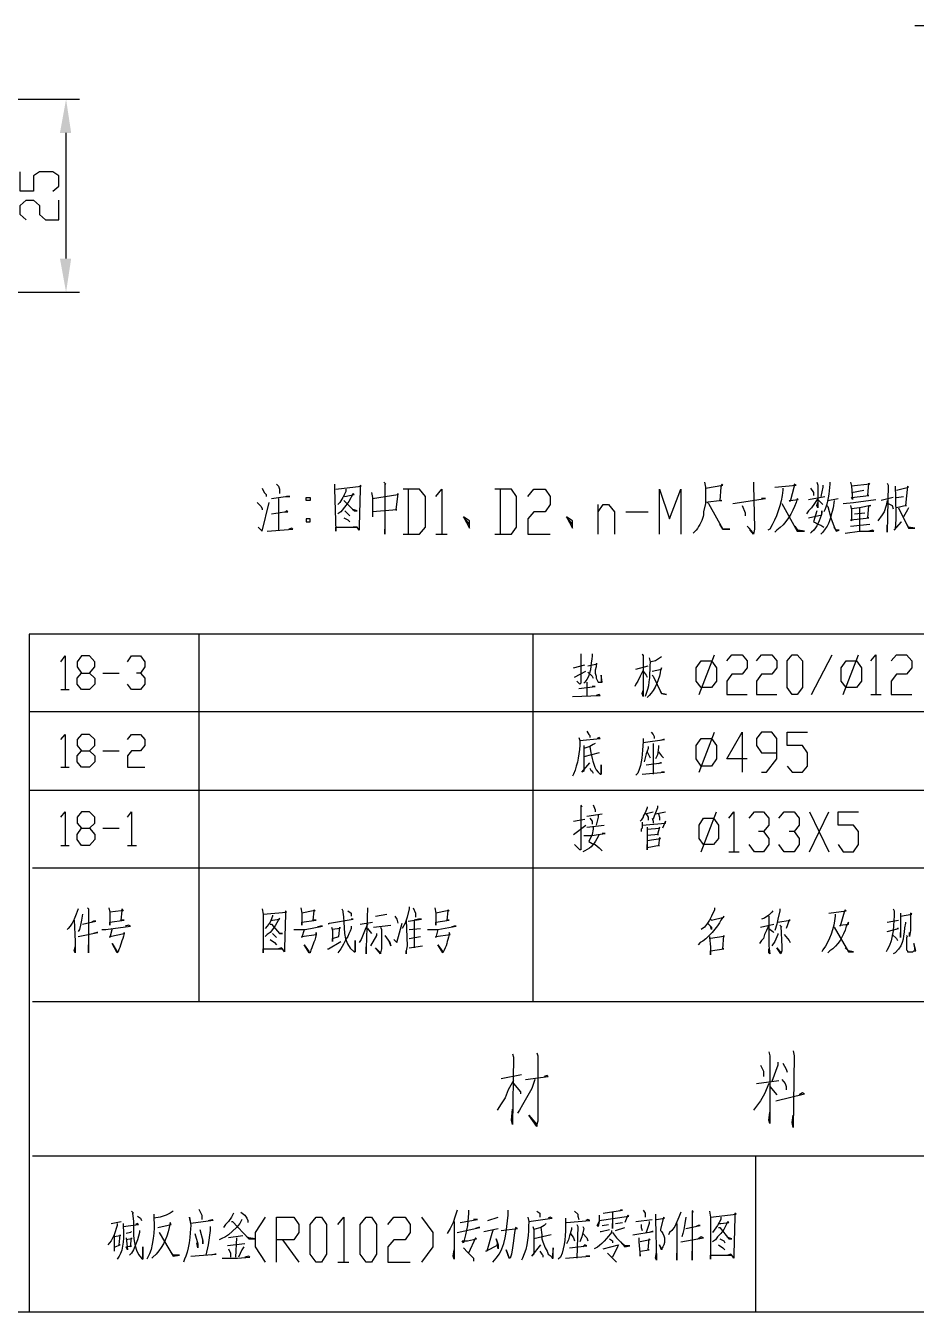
# Model space of a CAD drawing. Header units: millimetres. Extents: x -282 to 814, y -766 to 620.
# Drawn here: x -88.3 to 68.7, y -765.6 to -538.8 of the extents above; entities that cross this region are included whole.
import ezdxf

# ---------------------------------------------------------------- set-up
doc = ezdxf.new("R2010")
doc.units = ezdxf.units.MM
doc.layers.add('1', color=7, linetype='Continuous')

msp = doc.modelspace()

# ---------------------------------------------------------------- hatches: boundary and pattern name
h = msp.add_hatch(color=0)
h.dxf.hatch_style = 2
h.paths.add_polyline_path([(-82.26, -557.678268), (-80.28, -557.678268), (-81.18, -551.738268)])
h = msp.add_hatch(color=0)
h.dxf.hatch_style = 2
h.paths.add_polyline_path([(-82.26, -579.818268), (-80.28, -579.818268), (-81.18, -585.758268)])

# ---------------------------------------------------------------- linework, layer by layer
at = {"layer": '1', "color": 0, "lineweight": 25}
for points in [[(103.5, -553.718268), (89.46, -538.778268), (68.4, -538.778268)], [(-92.34, -551.738268), (-78.84, -551.738268)], [(-81.18, -579.818268), (-81.18, -557.678268)], [(-83.52, -567.938268), (-82.44, -567.038268), (-82.44, -565.238268), (-83.52, -564.518268), (-85.86, -564.518268), (-86.94, -565.238268), (-86.94, -567.938268), (-89.28, -567.938268), (-89.28, -564.518268)], [(-88.2, -572.978268), (-89.28, -572.078268), (-89.28, -570.458268), (-88.2, -569.558268), (-86.94, -569.558268), (-85.86, -570.458268), (-85.86, -572.078268), (-84.78, -572.978268), (-82.44, -572.978268), (-82.44, -569.558268)], [(-96.84, -585.758268), (-78.84, -585.758268)], [(-46.62, -620.318268), (-46.26, -621.038268), (-45.9, -621.398268), (-45.9, -621.758268)], [(-44.1, -619.598268), (-43.74, -619.958268), (-43.56, -620.498268), (-43.56, -620.858268), (-43.56, -621.218268)], [(-33.84, -619.598268), (-33.84, -620.498268), (-33.66, -627.878268), (-33.66, -627.158268), (-29.88, -627.158268), (-30.06, -627.158268), (-30.6, -627.158268)], [(-33.66, -620.498268), (-29.16, -619.958268), (-29.34, -619.778268), (-29.34, -620.498268), (-29.52, -626.978268), (-29.52, -627.698268), (-29.88, -627.158268)], [(-31.86, -620.498268), (-31.86, -620.858268), (-32.4, -621.938268), (-32.94, -622.838268), (-33.3, -623.198268)], [(-32.22, -621.578268), (-32.04, -621.758268), (-30.42, -621.398268), (-30.6, -621.218268), (-31.32, -622.658268), (-31.86, -623.378268), (-32.76, -624.458268), (-33.3, -624.818268)], [(-27.36, -621.038268), (-27.18, -621.938268), (-27.18, -624.458268), (-27.18, -625.358268)], [(-27.18, -622.118268), (-22.68, -621.398268), (-22.68, -621.218268), (-23.04, -624.098268), (-22.86, -624.098268), (-27.18, -624.458268)], [(-25.2, -619.238268), (-24.84, -619.598268), (-25.02, -619.598268), (-25.02, -628.418268), (-25.02, -627.878268), (-25.02, -627.518268)], [(-21.78, -628.418268), (-18.9, -628.418268), (-17.82, -627.158268), (-17.82, -621.758268), (-18.9, -620.498268), (-21.78, -620.498268)], [(-20.88, -620.498268), (-20.88, -628.418268)], [(-16.02, -621.758268), (-14.94, -620.498268), (-14.94, -628.418268)], [(-5.58, -628.418268), (-2.7, -628.418268), (-1.8, -627.158268), (-1.8, -621.758268), (-2.7, -620.498268), (-5.58, -620.498268)], [(-4.68, -620.498268), (-4.68, -628.418268)], [(0.18, -621.758268), (1.26, -620.498268), (3.24, -620.498268), (4.14, -621.758268), (4.14, -623.198268), (3.24, -624.458268), (1.26, -624.458268), (0.18, -625.718268), (0.18, -628.418268), (4.14, -628.418268)], [(23.4, -628.418268), (23.4, -620.498268), (25.2, -625.718268), (27.18, -620.498268), (27.18, -628.418268)], [(31.5, -620.318268), (34.56, -619.778268), (34.38, -619.598268), (34.2, -620.138268), (34.02, -622.478268), (34.38, -622.478268), (34.38, -622.478268), (31.5, -622.838268)], [(39.96, -619.238268), (39.96, -619.778268), (40.14, -627.338268), (40.14, -627.518268), (39.96, -628.418268), (39.42, -627.698268), (39.42, -627.518268), (38.88, -626.978268), (39.96, -628.238268)], [(50.04, -620.318268), (50.58, -621.038268), (50.58, -621.578268)], [(51.12, -619.238268), (51.3, -619.778268), (51.3, -623.738268), (51.12, -623.378268), (51.3, -622.838268)], [(52.2, -619.778268), (52.2, -620.138268), (51.84, -621.758268)], [(57.06, -619.238268), (57.24, -619.958268), (57.42, -622.298268), (57.24, -621.938268), (60.3, -621.578268), (60.12, -621.578268), (60.3, -619.418268), (60.48, -619.598268), (57.24, -619.958268)], [(57.24, -621.038268), (59.4, -620.678268)], [(63.54, -619.418268), (63.72, -619.778268), (63.54, -628.058268), (63.54, -627.518268), (63.54, -626.798268)], [(65.16, -620.678268), (67.32, -620.138268), (67.14, -619.958268), (66.78, -623.378268), (66.96, -623.378268), (65.16, -623.738268)], [(-47.52, -622.838268), (-47.16, -623.198268), (-46.8, -623.558268), (-46.62, -623.918268), (-46.62, -624.098268)], [(-47.34, -627.158268), (-46.62, -627.878268), (-45.36, -622.838268)], [(-45, -622.118268), (-42.48, -621.758268), (-41.76, -621.758268), (-42.12, -621.758268), (-42.3, -621.758268)], [(-43.74, -622.118268), (-43.74, -627.698268)], [(-38.16, -621.938268), (-38.16, -622.478268), (-38.88, -622.478268), (-38.88, -621.938268), (-38.16, -621.938268)], [(-32.22, -622.478268), (-32.22, -622.478268), (-30.42, -624.278268), (-29.88, -624.278268), (-30.42, -624.098268), (-30.78, -624.098268)], [(12.6, -628.418268), (12.6, -623.198268)], [(12.6, -624.458268), (13.5, -623.198268), (14.4, -623.198268), (15.48, -624.458268), (15.48, -628.418268)], [(31.86, -622.838268), (32.04, -623.018268), (34.56, -627.518268), (34.74, -627.518268), (35.82, -627.518268), (35.82, -627.518268), (34.56, -627.518268), (34.02, -626.618268)], [(36.36, -623.018268), (42.12, -622.118268), (41.76, -622.118268), (41.4, -622.118268)], [(37.98, -623.378268), (38.52, -624.638268), (38.52, -625.178268)], [(45, -623.018268), (47.7, -627.878268), (48.96, -627.878268), (47.88, -627.698268), (47.7, -627.518268), (47.34, -626.978268)], [(51.3, -622.118268), (50.76, -623.018268), (50.22, -623.738268), (49.68, -624.278268), (49.32, -624.818268)], [(49.68, -622.298268), (52.56, -621.758268)], [(51.3, -622.298268), (51.84, -622.838268), (52.2, -623.198268)], [(52.92, -623.378268), (53.1, -623.558268), (53.64, -625.538268), (54, -626.618268), (54.36, -627.518268), (54.54, -627.878268), (55.08, -627.698268), (54.54, -627.698268), (54.18, -627.158268)], [(53.1, -622.478268), (54.9, -622.118268)], [(55.8, -623.018268), (57.6, -622.838268), (61.56, -622.298268)], [(57.06, -623.378268), (57.24, -624.098268), (57.24, -625.718268), (57.24, -626.078268), (57.06, -625.898268), (58.86, -625.718268), (60.3, -625.538268), (60.12, -625.538268), (60.3, -623.378268), (60.66, -623.378268), (58.68, -623.738268), (57.24, -623.918268)], [(63.54, -622.478268), (63.36, -623.378268), (63, -624.458268), (62.64, -624.998268), (61.92, -626.078268)], [(64.62, -621.938268), (62.46, -622.478268)], [(63.72, -623.018268), (64.44, -623.378268), (64.62, -623.918268)], [(65.16, -621.938268), (66.42, -621.758268)], [(-45, -624.818268), (-42.66, -624.458268), (-42.12, -624.458268), (-42.3, -624.278268), (-42.48, -624.458268)], [(-38.88, -625.718268), (-38.88, -626.258268), (-38.16, -626.258268), (-38.16, -625.718268), (-38.88, -625.718268)], [(-32.22, -625.538268), (-31.5, -625.898268), (-31.14, -626.258268)], [(-32.04, -624.278268), (-31.5, -624.818268), (-31.14, -625.178268)], [(-10.08, -626.618268), (-11.16, -625.358268), (-10.08, -627.338268), (-10.08, -626.078268), (-11.16, -625.358268)], [(8.1, -626.618268), (7.02, -625.358268), (8.1, -627.338268), (8.1, -626.078268), (7.02, -625.358268)], [(17.46, -624.458268), (21.42, -624.458268)], [(51.12, -624.278268), (50.58, -626.258268), (50.94, -626.438268), (51.3, -626.618268), (51.84, -626.798268), (52.38, -627.158268)], [(57.78, -624.818268), (59.58, -624.638268)], [(58.68, -623.738268), (58.68, -627.878268)], [(65.52, -623.738268), (67.32, -627.338268), (68.4, -627.338268), (67.32, -627.158268), (67.14, -626.798268)], [(67.32, -623.738268), (67.14, -624.098268), (66.42, -625.358268)], [(-45.72, -627.878268), (-41.22, -627.518268), (-41.4, -627.338268), (-41.94, -627.518268)], [(56.16, -628.238268), (58.68, -627.878268), (59.94, -627.878268), (61.2, -627.878268), (61.02, -627.698268), (60.3, -627.878268)], [(57.06, -626.978268), (60.48, -626.618268)], [(-16.02, -628.418268), (-14.04, -628.418268)], [(-87.66, -646.058268), (-87.66, -765.578268)], [(265.86, -646.058268), (-87.66, -646.058268)], [(-57.78, -646.058268), (-57.78, -710.858268)], [(1.08, -646.058268), (1.08, -710.858268)], [(-82.08, -650.918268), (-81.36, -649.838268), (-81.36, -655.778268)], [(-78.48, -655.778268), (-79.2, -654.878268), (-79.2, -653.798268), (-78.48, -652.898268), (-77.04, -652.898268), (-76.14, -651.818268), (-76.14, -650.918268), (-77.04, -649.838268), (-78.48, -649.838268), (-79.2, -650.918268), (-79.2, -651.818268), (-78.48, -652.898268)], [(-70.38, -650.918268), (-69.66, -649.838268), (-68.04, -649.838268), (-67.32, -650.918268), (-67.32, -651.818268), (-68.04, -652.898268), (-68.76, -652.898268)], [(9.54, -649.478268), (9.54, -649.838268), (9.54, -653.978268), (9.54, -654.338268), (9.54, -654.698268), (9.36, -654.878268), (8.82, -654.338268), (9.36, -654.878268)], [(20.34, -649.478268), (20.52, -649.838268), (20.52, -649.658268), (20.52, -657.038268), (20.34, -656.498268), (20.52, -655.958268)], [(23.76, -650.018268), (22.68, -650.738268), (21.96, -650.918268)], [(30.78, -655.418268), (29.88, -654.338268), (29.88, -651.998268), (30.78, -650.738268), (32.58, -650.738268), (33.48, -651.998268), (33.48, -654.338268), (32.58, -655.418268), (30.78, -655.418268)], [(30.42, -656.678268), (33.12, -649.658268)], [(35.28, -650.738268), (36.18, -649.658268), (37.98, -649.658268), (38.88, -650.738268), (38.88, -651.998268), (37.98, -653.078268), (36.18, -653.078268), (35.28, -654.338268), (35.28, -656.678268), (38.88, -656.678268)], [(40.5, -650.738268), (41.4, -649.658268), (43.2, -649.658268), (44.1, -650.738268), (44.1, -651.998268), (43.2, -653.078268), (41.4, -653.078268), (40.5, -654.338268), (40.5, -656.678268), (44.1, -656.678268)], [(46.8, -656.678268), (45.9, -655.418268), (45.9, -650.738268), (46.8, -649.658268), (47.7, -649.658268), (48.6, -650.738268), (48.6, -655.418268), (47.7, -656.678268), (46.8, -656.678268)], [(50.22, -656.678268), (53.82, -649.658268)], [(56.34, -655.418268), (55.44, -654.338268), (55.44, -651.998268), (56.34, -650.738268), (58.14, -650.738268), (59.04, -651.998268), (59.04, -654.338268), (58.14, -655.418268), (56.34, -655.418268)], [(55.8, -656.678268), (58.5, -649.658268)], [(60.66, -650.738268), (61.56, -649.658268), (61.56, -656.678268)], [(64.26, -650.738268), (65.16, -649.658268), (66.96, -649.658268), (67.86, -650.738268), (67.86, -651.998268), (66.96, -653.078268), (65.16, -653.078268), (64.26, -654.338268), (64.26, -656.678268), (67.86, -656.678268)], [(-77.04, -652.898268), (-76.14, -653.798268), (-76.14, -654.878268), (-77.04, -655.778268), (-78.48, -655.778268)], [(-74.7, -652.898268), (-71.82, -652.898268)], [(-68.04, -652.898268), (-67.32, -653.798268), (-67.32, -654.878268), (-68.04, -655.778268), (-69.66, -655.778268), (-70.38, -654.878268)], [(8.28, -651.998268), (10.26, -651.458268)], [(8.46, -653.618268), (10.44, -652.538268)], [(10.8, -651.638268), (12.42, -651.278268), (12.24, -651.278268), (12.24, -651.818268), (12.06, -652.358268), (12.06, -652.898268), (12.24, -653.438268), (12.24, -653.798268), (12.42, -654.158268), (12.6, -654.518268), (12.96, -654.518268), (13.32, -654.518268), (13.14, -653.258268), (13.14, -654.518268)], [(10.8, -652.718268), (11.52, -653.438268), (11.7, -653.798268)], [(20.52, -652.358268), (19.98, -653.438268), (19.62, -654.338268), (19.26, -654.878268), (19.08, -655.238268)], [(19.26, -652.178268), (21.42, -651.638268)], [(20.52, -652.538268), (21.06, -653.258268), (21.24, -653.618268)], [(9.18, -655.598268), (12.06, -655.238268), (11.88, -655.238268), (11.52, -655.238268)], [(10.62, -654.518268), (10.62, -657.038268)], [(22.14, -653.258268), (22.32, -653.438268), (23.76, -656.498268), (24.66, -656.678268), (23.76, -656.498268), (23.58, -656.138268)], [(-82.08, -655.778268), (-80.64, -655.778268)], [(8.1, -657.038268), (12.96, -656.858268), (12.78, -656.678268), (12.24, -656.858268)], [(60.66, -656.678268), (62.46, -656.678268)], [(265.86, -659.738268), (-87.66, -659.738268)], [(-82.08, -664.598268), (-81.36, -663.698268), (-81.36, -669.458268)], [(-78.48, -669.458268), (-79.2, -668.558268), (-79.2, -667.478268), (-78.48, -666.578268), (-77.04, -666.578268), (-76.14, -665.678268), (-76.14, -664.598268), (-77.04, -663.698268), (-78.48, -663.698268), (-79.2, -664.598268), (-79.2, -665.678268), (-78.48, -666.578268)], [(-70.38, -664.598268), (-69.66, -663.698268), (-68.04, -663.698268), (-67.32, -664.598268), (-67.32, -665.678268), (-68.04, -666.578268), (-69.66, -666.578268), (-70.38, -667.478268), (-70.38, -669.458268), (-67.32, -669.458268)], [(9.36, -664.778268), (12.96, -664.418268), (12.78, -664.238268), (12.42, -664.418268)], [(10.62, -663.158268), (10.98, -663.698268), (11.16, -663.878268), (11.16, -664.238268)], [(21.96, -663.338268), (22.32, -663.698268), (22.5, -664.058268), (22.5, -664.418268)], [(30.78, -669.278268), (29.88, -668.018268), (29.88, -665.678268), (30.78, -664.418268), (32.58, -664.418268), (33.48, -665.678268), (33.48, -668.018268), (32.58, -669.278268), (30.78, -669.278268)], [(30.42, -670.358268), (33.12, -663.338268)], [(38.88, -668.018268), (35.28, -668.018268), (37.98, -663.338268), (37.98, -670.358268)], [(41.4, -670.358268), (42.3, -670.358268), (44.1, -668.018268), (44.1, -664.418268), (43.2, -663.338268), (41.4, -663.338268), (40.5, -664.418268), (40.5, -665.678268), (41.4, -666.938268), (44.1, -666.938268)], [(45.9, -669.278268), (46.8, -670.358268), (48.6, -670.358268), (49.5, -669.278268), (49.5, -666.938268), (48.6, -665.678268), (45.9, -665.678268), (45.9, -663.338268), (49.5, -663.338268)], [(-77.04, -666.578268), (-76.14, -667.478268), (-76.14, -668.558268), (-77.04, -669.458268), (-78.48, -669.458268)], [(-74.7, -666.578268), (-71.82, -666.578268)], [(10.08, -665.678268), (10.08, -666.218268), (10.08, -666.398268), (10.08, -670.178268), (9.72, -670.358268), (11.16, -668.738268)], [(12.06, -665.318268), (11.7, -665.498268), (11.16, -665.858268), (10.08, -666.218268)], [(20.52, -665.138268), (24.3, -664.598268), (24.12, -664.598268), (23.58, -664.778268)], [(21.42, -665.858268), (21.42, -666.218268), (21.06, -667.118268), (20.7, -668.558268)], [(21.24, -666.758268), (21.6, -667.478268), (21.78, -667.838268)], [(22.32, -665.318268), (22.32, -665.678268), (22.32, -670.718268)], [(23.22, -665.678268), (23.22, -666.038268), (23.04, -667.298268), (22.68, -668.018268)], [(23.22, -666.758268), (23.76, -667.478268), (24.12, -667.838268)], [(12.78, -666.938268), (10.08, -667.658268)], [(21.06, -669.098268), (23.76, -668.738268), (23.58, -668.738268), (23.22, -668.918268)], [(-82.08, -669.458268), (-80.64, -669.458268)], [(11.16, -669.638268), (11.34, -669.998268), (11.52, -670.178268), (11.7, -670.538268)], [(20.34, -670.718268), (24.3, -670.358268), (24.12, -670.358268), (23.76, -670.358268)], [(265.86, -673.598268), (-87.66, -673.598268)], [(-82.08, -678.278268), (-81.36, -677.378268), (-81.36, -683.318268)], [(-78.48, -683.318268), (-79.2, -682.238268), (-79.2, -681.338268), (-78.48, -680.258268), (-77.04, -680.258268), (-76.14, -679.358268), (-76.14, -678.278268), (-77.04, -677.378268), (-78.48, -677.378268), (-79.2, -678.278268), (-79.2, -679.358268), (-78.48, -680.258268)], [(-70.38, -678.278268), (-69.66, -677.378268), (-69.66, -683.318268)], [(9.54, -676.118268), (9.72, -676.478268), (9.54, -676.298268), (9.54, -681.698268), (9.54, -683.858268), (9.54, -684.038268), (9.36, -684.038268), (8.46, -683.138268), (9.36, -684.038268)], [(10.62, -678.098268), (13.32, -677.738268)], [(11.7, -676.118268), (12.06, -677.018268), (12.06, -677.378268)], [(12.6, -677.918268), (12.6, -678.278268), (12.24, -679.718268)], [(21.24, -676.478268), (21.24, -676.658268), (20.88, -677.558268), (20.52, -678.098268), (20.52, -678.278268), (20.16, -678.818268), (19.98, -678.998268)], [(20.88, -677.738268), (22.32, -677.378268)], [(21.06, -677.738268), (21.42, -678.278268), (21.42, -678.818268)], [(23.04, -676.298268), (23.04, -676.658268), (22.5, -678.098268), (22.32, -678.638268)], [(22.68, -677.738268), (24.48, -677.378268)], [(23.22, -677.738268), (23.4, -678.278268), (23.4, -678.818268)], [(30.78, -684.398268), (33.48, -677.378268)], [(35.64, -678.458268), (36.54, -677.378268), (36.54, -684.398268)], [(39.24, -678.458268), (40.14, -677.378268), (41.76, -677.378268), (42.66, -678.458268), (42.66, -679.718268), (41.76, -680.798268), (40.86, -680.798268)], [(44.46, -678.458268), (45.36, -677.378268), (47.16, -677.378268), (48.06, -678.458268), (48.06, -679.718268), (47.16, -680.798268), (46.26, -680.798268)], [(49.86, -684.398268), (53.28, -677.378268)], [(49.86, -677.378268), (53.28, -684.398268)], [(54.9, -683.138268), (55.8, -684.398268), (57.6, -684.398268), (58.5, -683.138268), (58.5, -680.798268), (57.6, -679.718268), (54.9, -679.718268), (54.9, -677.378268), (58.5, -677.378268)], [(-77.04, -680.258268), (-76.14, -681.338268), (-76.14, -682.238268), (-77.04, -683.318268), (-78.48, -683.318268)], [(-74.7, -680.258268), (-71.82, -680.258268)], [(8.28, -678.998268), (10.26, -678.638268)], [(8.28, -681.338268), (10.44, -679.718268)], [(10.62, -680.078268), (13.68, -679.718268)], [(11.7, -680.078268), (11.7, -680.438268), (11.52, -681.338268), (10.98, -682.598268), (11.52, -682.958268), (12.06, -683.138268), (12.78, -683.678268), (13.32, -684.218268)], [(11.16, -678.458268), (11.52, -678.998268), (11.52, -679.538268)], [(20.34, -679.178268), (20.34, -679.898268), (20.34, -680.258268), (20.16, -680.438268), (20.16, -680.798268)], [(20.34, -679.718268), (24.48, -679.358268), (24.48, -678.998268), (23.94, -680.258268)], [(21.24, -680.078268), (21.24, -680.438268), (21.24, -681.878268), (21.24, -684.038268), (21.24, -683.138268)], [(21.24, -680.438268), (23.4, -680.258268), (23.4, -680.078268), (23.04, -681.338268), (23.22, -681.338268), (21.24, -681.518268)], [(22.14, -678.458268), (22.32, -678.998268), (22.32, -679.358268)], [(31.14, -683.138268), (30.42, -682.058268), (30.42, -679.718268), (31.14, -678.458268), (32.94, -678.458268), (33.84, -679.718268), (33.84, -682.058268), (32.94, -683.138268), (31.14, -683.138268)], [(10.08, -681.518268), (11.52, -681.518268), (12.6, -681.338268), (13.86, -681.158268), (13.68, -681.158268), (13.32, -681.158268)], [(21.24, -682.418268), (23.58, -682.058268), (23.4, -681.878268), (23.22, -683.318268), (23.4, -683.318268), (21.24, -683.678268)], [(41.76, -680.798268), (42.66, -682.058268), (42.66, -683.138268), (41.76, -684.398268), (40.14, -684.398268), (39.24, -683.138268)], [(47.16, -680.798268), (48.06, -682.058268), (48.06, -683.138268), (47.16, -684.398268), (45.36, -684.398268), (44.46, -683.138268)], [(-82.08, -683.318268), (-80.64, -683.318268)], [(-70.38, -683.318268), (-68.76, -683.318268)], [(35.64, -684.398268), (37.44, -684.398268)], [(265.86, -687.278268), (-87.12, -687.278268)], [(-79.02, -694.478268), (-79.38, -695.378268), (-79.74, -696.278268), (-80.1, -696.998268), (-80.46, -697.538268), (-80.82, -697.898268), (-81, -698.078268)], [(-78.3, -695.378268), (-78.48, -696.458268), (-78.66, -697.358268), (-78.84, -698.078268), (-79.02, -698.438268)], [(-77.4, -694.298268), (-77.22, -694.478268), (-77.22, -694.478268), (-77.22, -702.218268), (-77.22, -701.678268), (-77.22, -700.778268)], [(-73.62, -694.298268), (-73.44, -695.018268), (-73.44, -697.358268), (-73.44, -696.818268), (-70.92, -696.458268), (-71.46, -696.458268), (-71.28, -694.838268), (-71.28, -694.478268), (-71.1, -694.838268), (-71.46, -694.838268), (-73.44, -695.018268)], [(-46.62, -694.478268), (-46.44, -695.378268), (-46.44, -702.218268), (-46.44, -701.498268), (-43.02, -701.498268), (-43.2, -701.318268), (-43.74, -701.498268)], [(-46.44, -695.378268), (-42.3, -695.018268), (-42.48, -694.838268), (-42.48, -695.378268), (-42.66, -701.318268), (-42.66, -702.038268), (-43.02, -701.498268)], [(-44.82, -695.558268), (-44.82, -695.738268), (-45.18, -696.818268), (-45.72, -697.538268), (-46.08, -697.898268)], [(-45, -696.458268), (-44.82, -696.458268), (-43.56, -696.278268), (-43.56, -696.098268), (-44.28, -697.358268), (-44.82, -698.078268), (-45.18, -698.618268), (-45.72, -698.978268), (-46.08, -699.338268)], [(-39.78, -694.298268), (-39.6, -695.198268), (-39.6, -697.358268), (-39.6, -696.818268), (-37.08, -696.458268), (-37.62, -696.458268), (-37.44, -694.838268), (-37.44, -694.658268), (-37.26, -694.838268), (-37.62, -694.838268), (-39.6, -695.198268)], [(-31.5, -694.838268), (-30.96, -695.198268), (-30.96, -695.378268), (-30.96, -695.738268)], [(-28.08, -694.298268), (-28.26, -701.318268), (-28.26, -702.398268), (-28.26, -701.858268), (-28.26, -701.138268)], [(-26.64, -695.738268), (-24.66, -695.378268)], [(-23.22, -695.738268), (-22.86, -696.278268), (-22.68, -696.998268)], [(-20.7, -694.118268), (-20.7, -694.478268), (-21.06, -695.918268), (-21.42, -696.998268), (-21.96, -697.898268)], [(-19.98, -694.298268), (-19.62, -695.198268), (-19.62, -695.558268), (-19.62, -695.918268)], [(-16.2, -694.298268), (-16.02, -695.198268), (-16.02, -697.358268), (-16.02, -696.818268), (-13.68, -696.458268), (-14.04, -696.458268), (-13.86, -694.838268), (-13.86, -694.658268), (-13.68, -694.838268), (-14.04, -694.838268), (-16.02, -695.198268)], [(33.12, -694.298268), (33.12, -694.658268), (32.58, -695.738268), (32.22, -696.458268), (31.86, -696.998268), (31.32, -697.718268), (30.78, -698.078268)], [(43.38, -694.838268), (43.2, -695.018268), (42.66, -695.558268), (41.94, -696.098268), (41.4, -696.278268)], [(42.66, -695.738268), (42.66, -700.958268), (42.84, -702.398268), (42.66, -702.218268), (42.66, -701.498268)], [(44.64, -694.478268), (44.64, -694.838268), (44.28, -696.278268), (44.1, -697.178268), (43.74, -698.258268)], [(65.88, -695.198268), (65.88, -695.558268), (65.88, -699.518268), (65.88, -699.338268), (65.88, -698.618268)], [(65.88, -695.738268), (67.86, -695.378268), (67.68, -695.198268), (67.68, -695.558268), (67.68, -698.258268), (67.5, -699.338268), (67.5, -698.978268), (67.5, -698.618268)], [(-79.74, -696.458268), (-79.56, -700.238268), (-79.56, -702.218268), (-79.74, -701.858268), (-79.56, -701.138268)], [(-78.3, -697.178268), (-75.96, -696.638268), (-76.32, -696.638268), (-76.68, -696.818268)], [(-74.88, -698.078268), (-74.16, -698.078268), (-72.9, -697.898268), (-69.84, -697.538268), (-70.2, -697.358268), (-70.74, -697.538268)], [(-45.18, -697.178268), (-45, -697.178268), (-43.56, -698.798268), (-43.02, -698.798268), (-43.56, -698.798268), (-43.74, -698.618268)], [(-41.04, -698.078268), (-40.32, -698.078268), (-39.06, -698.078268), (-36, -697.538268), (-36.36, -697.538268), (-36.9, -697.718268)], [(-34.92, -696.998268), (-34.92, -697.178268), (-34.74, -696.998268), (-30.6, -696.278268), (-30.78, -696.278268), (-30.96, -696.278268)], [(-34.38, -697.718268), (-34.2, -698.258268), (-34.2, -699.158268), (-34.2, -700.238268), (-34.2, -699.698268), (-33.12, -699.338268), (-33.12, -699.338268), (-32.94, -697.718268), (-32.94, -697.898268), (-34.2, -698.078268)], [(-28.08, -697.178268), (-28.44, -698.078268), (-29.16, -699.878268), (-29.52, -700.418268)], [(-29.34, -697.178268), (-27.18, -696.818268)], [(-28.08, -697.898268), (-27.36, -698.798268)], [(-27, -697.718268), (-23.94, -697.358268)], [(-25.74, -697.718268), (-25.56, -698.078268), (-25.56, -701.498268), (-25.74, -702.218268), (-25.74, -702.398268), (-26.64, -701.318268), (-25.74, -702.218268)], [(-23.4, -699.878268), (-23.4, -699.878268), (-22.86, -700.418268), (-21.96, -696.998268)], [(-21.24, -696.458268), (-21.06, -700.958268), (-21.24, -701.858268), (-21.24, -702.398268), (-21.24, -701.858268)], [(-20.88, -696.638268), (-18.54, -696.278268), (-18.54, -696.278268), (-19.08, -696.278268), (-19.8, -696.458268), (-19.8, -701.318268)], [(-20.7, -698.078268), (-18.72, -697.898268)], [(-17.46, -698.078268), (-16.92, -698.078268), (-15.66, -698.078268), (-12.42, -697.538268), (-12.78, -697.538268), (-13.32, -697.718268)], [(31.86, -696.998268), (32.04, -697.178268), (32.58, -697.718268), (32.58, -698.078268), (32.4, -697.538268)], [(42.66, -697.358268), (42.3, -698.258268), (41.94, -698.978268), (41.76, -699.698268), (41.4, -700.058268), (41.04, -700.598268)], [(41.22, -697.718268), (43.56, -697.178268)], [(42.66, -697.898268), (43.38, -698.438268), (43.56, -698.618268)], [(44.64, -697.358268), (45, -697.718268), (44.82, -697.538268), (45, -701.138268), (45, -701.858268), (44.82, -702.398268), (44.1, -701.318268), (44.82, -702.218268)], [(44.28, -696.818268), (46.44, -696.458268), (46.26, -696.458268), (45.72, -697.898268)], [(54.18, -697.718268), (56.7, -702.038268), (57.6, -702.038268), (56.7, -701.858268), (56.7, -701.858268), (56.16, -701.318268)], [(63.54, -696.818268), (65.52, -696.458268)], [(63.54, -698.438268), (65.52, -697.898268), (65.34, -697.898268), (65.16, -698.078268)], [(-79.02, -699.338268), (-75.6, -698.618268), (-75.78, -698.618268), (-76.32, -698.798268)], [(-45.18, -699.878268), (-44.46, -700.418268), (-44.1, -700.778268)], [(-44.82, -698.798268), (-44.28, -699.338268), (-44.1, -699.518268)], [(-35.1, -701.498268), (-34.92, -701.498268), (-32.76, -700.238268)], [(-26.46, -698.798268), (-26.46, -699.158268), (-27.54, -700.958268)], [(-25.02, -699.158268), (-24.12, -700.418268), (-23.94, -700.958268), (-24.3, -700.058268)], [(-20.7, -699.698268), (-18.72, -699.338268)], [(32.22, -699.338268), (32.22, -699.518268), (32.4, -701.138268), (32.4, -701.498268), (32.4, -702.578268), (32.4, -702.038268), (32.4, -701.858268), (34.74, -701.498268), (34.56, -701.498268), (34.74, -699.158268), (34.74, -699.338268), (34.74, -699.338268), (32.4, -699.698268)], [(44.28, -698.798268), (44.28, -698.978268), (43.74, -700.238268), (43.2, -700.958268)], [(45.36, -698.978268), (46.26, -700.058268), (46.44, -700.418268)], [(64.44, -698.978268), (65.16, -699.698268), (65.34, -700.058268)], [(66.96, -699.158268), (67.14, -699.338268), (66.96, -699.518268), (66.96, -701.498268), (66.96, -701.678268), (67.14, -701.858268), (67.14, -702.038268), (68.04, -702.038268), (68.22, -701.858268), (68.58, -701.858268), (68.22, -700.598268), (68.4, -701.858268)], [(-20.7, -701.318268), (-18.36, -700.958268)], [(265.86, -710.858268), (-87.12, -710.858268)], [(-2.52, -720.038268), (-2.34, -720.578268), (-2.52, -732.458268), (-2.7, -731.738268), (-2.52, -729.758268)], [(1.8, -719.858268), (1.98, -720.398268), (1.98, -731.918268), (1.8, -732.458268), (1.8, -732.818268), (0.36, -730.838268), (1.8, -732.458268)], [(42.66, -719.678268), (42.84, -720.398268), (42.84, -732.278268), (42.66, -731.738268), (42.84, -730.298268)], [(46.98, -719.498268), (47.16, -720.398268), (46.98, -732.998268), (46.8, -732.098268), (46.98, -730.838268)], [(41.22, -722.018268), (41.76, -723.098268), (41.76, -723.458268), (41.76, -723.998268)], [(44.28, -721.478268), (44.28, -722.018268), (43.2, -724.898268)], [(45.18, -721.658268), (45.72, -722.738268), (45.9, -723.278268)], [(-2.34, -724.718268), (-3.24, -726.338268), (-3.78, -727.778268), (-4.5, -728.858268), (-5.22, -729.938268)], [(-4.5, -724.358268), (-0.9, -723.638268)], [(-2.34, -725.258268), (-1.08, -726.698268), (-1.08, -727.058268)], [(1.44, -724.538268), (0.9, -726.158268), (0, -727.778268), (-0.72, -729.038268), (-1.26, -729.938268), (-1.62, -730.478268)], [(-0.18, -724.538268), (3.78, -723.998268), (3.6, -723.818268), (3.06, -723.998268)], [(42.66, -725.258268), (41.94, -727.058268), (41.22, -728.318268), (40.5, -729.218268), (39.96, -729.938268)], [(40.5, -725.258268), (44.46, -724.718268)], [(45, -724.538268), (45.54, -725.258268), (45.72, -725.798268), (45.72, -726.338268)], [(42.84, -725.798268), (44.1, -727.238268)], [(43.92, -728.318268), (48.96, -727.058268), (48.6, -726.878268), (48.06, -727.238268)], [(265.86, -738.038268), (-87.12, -738.038268)], [(40.32, -738.038268), (40.32, -765.578268)], [(-62.28, -747.758268), (-62.82, -748.118268), (-63.54, -748.478268), (-64.62, -748.838268), (-65.7, -749.018268)], [(-57.78, -747.398268), (-57.24, -748.478268), (-57.24, -749.198268)], [(-51.66, -748.118268), (-52.02, -748.838268), (-52.56, -749.558268), (-53.1, -750.098268), (-53.46, -750.638268)], [(-50.4, -747.938268), (-49.68, -748.478268), (-49.32, -749.018268), (-49.14, -749.378268), (-49.14, -749.738268)], [(-12.24, -747.578268), (-12.6, -748.658268), (-12.96, -749.738268), (-13.5, -750.818268), (-14.04, -751.718268)], [(-10.26, -747.578268), (-10.26, -748.118268), (-10.44, -750.278268), (-10.8, -751.898268), (-11.16, -753.338268), (-11.34, -752.978268), (-10.44, -752.978268), (-8.82, -752.618268), (-9, -752.438268), (-10.26, -755.138268)], [(1.8, -747.758268), (2.34, -748.118268), (2.34, -748.838268)], [(8.46, -747.758268), (9, -748.298268), (9, -748.658268), (9.18, -749.198268)], [(13.5, -748.118268), (16.92, -747.578268), (16.56, -747.578268), (16.38, -747.758268)], [(15.12, -747.938268), (15.12, -750.818268), (15.12, -750.458268), (15.12, -749.918268)], [(20.52, -747.578268), (20.88, -748.118268), (20.88, -748.478268), (20.88, -748.838268)], [(22.68, -748.298268), (22.68, -749.198268), (22.86, -756.398268), (22.68, -756.038268), (22.86, -754.958268)], [(27.18, -747.938268), (26.82, -748.838268), (26.1, -750.458268), (25.56, -751.178268), (25.2, -751.538268), (25.02, -751.898268)], [(29.16, -747.578268), (29.34, -747.938268), (29.16, -747.758268), (29.16, -756.398268), (29.16, -755.858268), (29.16, -754.778268)], [(32.22, -747.758268), (32.4, -748.838268), (32.4, -756.218268), (32.4, -755.498268), (36.18, -755.498268), (36, -755.318268), (35.46, -755.498268)], [(32.4, -748.838268), (36.9, -748.298268), (36.72, -748.118268), (36.72, -748.838268), (36.54, -755.318268), (36.54, -756.038268), (36.18, -755.498268)], [(-72.18, -749.918268), (-72.18, -750.278268), (-72.72, -751.898268), (-73.26, -752.978268), (-73.8, -753.698268)], [(-73.26, -749.918268), (-71.46, -749.558268)], [(-71.1, -750.458268), (-68.4, -750.098268), (-68.58, -749.918268), (-68.94, -750.098268)], [(-68.58, -748.658268), (-68.04, -749.018268), (-67.86, -749.378268)], [(-55.8, -750.458268), (-55.8, -751.178268), (-56.16, -753.698268), (-56.52, -755.498268)], [(-50.22, -749.198268), (-50.58, -749.918268), (-51.12, -750.638268), (-52.56, -751.898268), (-53.1, -752.258268), (-53.82, -752.618268), (-54.18, -752.798268)], [(-52.02, -749.558268), (-51.84, -749.558268), (-48.96, -752.618268), (-47.88, -752.618268), (-48.96, -752.438268), (-49.32, -752.258268)], [(-46.08, -748.838268), (-47.88, -751.538268), (-47.88, -754.058268), (-46.08, -756.758268)], [(-44.1, -756.758268), (-44.1, -748.838268), (-41.04, -748.838268), (-40.14, -750.098268), (-40.14, -751.538268), (-41.04, -752.798268), (-44.1, -752.798268)], [(-37.08, -756.758268), (-38.16, -755.318268), (-38.16, -750.098268), (-37.08, -748.838268), (-36.18, -748.838268), (-35.28, -750.098268), (-35.28, -755.318268), (-36.18, -756.758268), (-37.08, -756.758268)], [(-33.3, -750.098268), (-32.22, -748.838268), (-32.22, -756.758268)], [(-28.26, -756.758268), (-29.34, -755.318268), (-29.34, -750.098268), (-28.26, -748.838268), (-27.36, -748.838268), (-26.46, -750.098268), (-26.46, -755.318268), (-27.36, -756.758268), (-28.26, -756.758268)], [(-24.48, -750.098268), (-23.4, -748.838268), (-21.42, -748.838268), (-20.52, -750.098268), (-20.52, -751.538268), (-21.42, -752.798268), (-23.4, -752.798268), (-24.48, -754.058268), (-24.48, -756.758268), (-20.52, -756.758268)], [(-18.54, -748.838268), (-16.56, -751.538268), (-16.56, -754.058268), (-18.54, -756.758268)], [(-12.78, -749.558268), (-12.78, -756.218268), (-12.96, -755.678268), (-12.78, -754.598268)], [(-12.24, -751.538268), (-8.28, -750.638268), (-8.46, -750.638268), (-9, -750.818268)], [(-11.7, -749.738268), (-8.64, -749.198268), (-8.82, -749.198268), (-9.36, -749.198268)], [(-6.84, -749.378268), (-5.04, -748.838268)], [(-4.5, -751.178268), (-1.62, -750.818268), (-1.98, -750.638268), (-2.16, -751.538268), (-2.34, -752.978268), (-2.52, -754.238268), (-2.7, -755.318268), (-2.88, -756.038268), (-3.06, -756.038268), (-3.6, -754.598268), (-3.06, -756.038268)], [(0.36, -749.558268), (4.5, -749.018268), (4.14, -748.838268), (3.78, -749.018268)], [(1.08, -750.458268), (1.26, -750.998268), (1.26, -751.178268), (1.26, -755.318268), (0.9, -755.678268), (2.52, -753.698268)], [(3.42, -749.918268), (3.06, -750.278268), (2.52, -750.638268), (1.26, -750.998268)], [(2.52, -750.638268), (2.7, -751.898268), (2.7, -752.618268), (2.88, -753.158268), (3.24, -754.238268), (3.6, -754.778268), (3.78, -755.318268), (4.32, -755.678268), (4.5, -756.038268), (4.68, -756.038268), (4.68, -754.238268), (4.5, -756.038268)], [(7.02, -749.738268), (11.16, -749.378268), (10.8, -749.198268), (10.44, -749.378268)], [(7.92, -750.638268), (7.92, -750.998268), (7.56, -752.078268), (7.38, -752.798268), (7.02, -753.518268)], [(8.82, -750.098268), (9, -750.458268), (8.82, -756.038268)], [(9.9, -750.458268), (10.08, -750.818268), (9.72, -752.258268), (9.36, -753.158268)], [(12.78, -748.478268), (12.78, -749.558268), (12.6, -750.458268), (12.42, -750.278268), (12.78, -749.558268)], [(12.78, -749.378268), (12.78, -749.378268), (18, -748.658268), (17.82, -748.478268), (17.28, -749.738268)], [(13.32, -750.278268), (14.4, -750.098268)], [(15.66, -749.918268), (16.92, -749.738268)], [(15.66, -751.178268), (17.28, -750.638268)], [(19.26, -749.558268), (22.14, -749.198268)], [(20.16, -750.098268), (20.16, -750.638268), (20.34, -751.178268)], [(21.6, -749.558268), (21.6, -749.918268), (21.06, -751.538268)], [(26.46, -749.918268), (26.46, -754.238268), (26.46, -756.398268), (26.46, -756.038268), (26.46, -755.138268)], [(28.08, -748.838268), (27.9, -749.918268), (27.72, -750.998268), (27.54, -751.718268), (27.36, -752.258268)], [(28.08, -750.818268), (30.6, -750.278268), (30.24, -750.278268), (29.88, -750.458268)], [(34.2, -748.838268), (34.2, -749.198268), (33.66, -750.278268), (32.76, -751.538268)], [(33.84, -749.918268), (34.2, -749.918268), (35.64, -749.738268), (35.46, -749.558268), (34.74, -750.998268), (34.2, -751.718268), (33.66, -752.258268), (33.3, -752.798268), (32.76, -753.158268)], [(33.84, -750.638268), (34.02, -750.638268), (35.64, -752.618268), (36.18, -752.618268), (35.64, -752.438268), (35.28, -752.258268)], [(-72.72, -751.898268), (-72.72, -754.058268), (-72.72, -754.778268)], [(-72.54, -754.058268), (-71.64, -753.698268), (-71.82, -753.698268), (-71.64, -751.898268), (-71.64, -752.078268), (-72.72, -752.258268)], [(-69.66, -751.358268), (-69.84, -751.538268), (-70.56, -751.718268)], [(-70.56, -752.438268), (-70.38, -754.598268), (-70.56, -754.058268), (-69.66, -753.878268), (-69.84, -754.058268), (-69.66, -752.438268), (-69.66, -752.618268), (-70.56, -752.798268)], [(-68.22, -751.178268), (-68.22, -751.538268), (-68.58, -752.798268), (-68.94, -753.698268), (-69.3, -754.598268), (-69.66, -755.138268), (-70.02, -755.498268)], [(-64.8, -751.538268), (-64.8, -751.538268), (-62.28, -755.678268), (-61.2, -755.498268), (-62.28, -755.498268), (-62.64, -754.958268)], [(-58.5, -751.718268), (-57.96, -753.518268), (-57.96, -754.238268), (-58.14, -753.338268)], [(-57.6, -750.998268), (-57.06, -752.978268), (-57.06, -753.518268), (-57.06, -752.618268)], [(-50.04, -752.078268), (-52.56, -752.438268)], [(-51.12, -752.438268), (-51.3, -755.858268)], [(-43.02, -752.798268), (-40.14, -756.758268)], [(-7.56, -751.358268), (-5.04, -750.818268)], [(-5.94, -751.178268), (-6.12, -751.718268), (-7.02, -754.778268), (-7.2, -754.778268), (-5.04, -753.698268), (-5.4, -752.618268), (-5.04, -753.698268), (-5.04, -754.418268), (-5.22, -753.518268)], [(4.32, -751.898268), (1.26, -752.618268)], [(7.74, -751.718268), (8.28, -752.438268), (8.46, -752.978268)], [(9.9, -751.718268), (10.62, -752.438268), (10.8, -752.978268)], [(12.96, -751.358268), (13.14, -751.358268), (14.58, -750.998268)], [(14.58, -752.618268), (15.12, -752.978268), (15.12, -753.338268)], [(15.12, -751.538268), (15.84, -752.438268), (16.56, -753.158268), (17.28, -754.058268), (18.18, -753.878268), (17.28, -753.878268), (16.92, -753.518268)], [(18.72, -751.898268), (22.32, -751.358268), (22.14, -751.358268), (21.6, -751.538268)], [(19.8, -752.438268), (19.8, -753.158268), (19.98, -755.678268), (19.98, -754.778268), (21.6, -754.598268), (21.42, -754.598268), (21.6, -752.618268), (21.78, -752.798268), (19.98, -753.158268)], [(27.18, -753.158268), (31.14, -752.438268), (30.78, -752.258268), (30.24, -752.618268)], [(34.02, -752.618268), (34.74, -752.978268), (34.92, -753.338268)], [(-49.68, -753.518268), (-52.74, -753.878268)], [(-52.56, -754.418268), (-52.2, -755.138268), (-52.2, -755.858268)], [(-49.86, -754.058268), (-50.22, -754.598268), (-50.76, -755.858268)], [(-11.16, -754.238268), (-10.44, -754.958268), (-9.72, -755.678268), (-9.36, -756.038268), (-9.36, -756.578268)], [(2.34, -754.778268), (2.7, -755.318268), (2.88, -755.498268), (2.88, -755.858268)], [(7.56, -754.238268), (10.62, -753.878268), (10.26, -753.698268), (9.9, -754.058268)], [(13.5, -754.418268), (16.2, -753.698268), (16.2, -753.698268), (16.02, -754.058268), (15.12, -755.858268), (14.94, -755.858268), (14.22, -755.138268), (15.48, -756.398268), (15.84, -756.758268)], [(33.84, -753.698268), (34.56, -754.238268), (34.92, -754.598268)], [(-59.22, -755.678268), (-54.72, -755.318268), (-54.9, -755.318268), (-55.62, -755.498268)], [(-53.64, -756.038268), (-50.94, -756.038268), (-48.78, -755.858268), (-48.96, -755.678268), (-49.68, -755.858268)], [(-33.3, -756.758268), (-31.32, -756.758268)], [(6.84, -756.038268), (11.16, -755.678268), (10.98, -755.678268), (10.44, -755.678268)], [(814.14, -765.578268), (-282.42, -765.578268)]]:
    msp.add_lwpolyline(points, dxfattribs=at)
for points, knots in [([(31.32, -619.238268), (31.32, -619.238268), (31.5, -620.138268), (31.5, -620.138268), (31.5, -620.138268), (31.5, -620.678268), (31.5, -620.678268), (31.5, -620.678268), (31.5, -621.578268), (31.5, -621.578268), (31.5, -621.578268), (31.5, -622.118268), (31.5, -622.118268), (31.5, -622.118268), (31.5, -623.018268), (31.5, -623.018268), (31.5, -623.018268), (31.14, -624.458268), (31.14, -624.458268), (31.14, -624.458268), (31.14, -624.998268), (31.14, -624.998268), (31.14, -625.718268), (30.42, -626.978268), (29.88, -627.698268), (29.88, -627.698268), (29.7, -627.878268), (29.7, -627.878268), (29.7, -627.878268), (29.34, -628.238268), (29.34, -628.238268)], [0, 0, 0, 0, 1, 1, 1, 2, 2, 2, 3, 3, 3, 4, 4, 4, 5, 5, 5, 6, 6, 6, 7, 7, 7, 8, 8, 8, 9, 9, 9, 10, 10, 10, 10]), ([(45.18, -620.318268), (45.18, -620.318268), (45.18, -620.678268), (45.18, -620.678268), (44.82, -623.198268), (44.1, -625.538268), (42.84, -627.518268), (42.84, -627.518268), (42.48, -627.698268), (42.48, -627.698268)], [0, 0, 0, 0, 1, 1, 1, 2, 2, 2, 3, 3, 3, 3]), ([(43.74, -620.138268), (43.74, -620.138268), (47.52, -619.778268), (47.52, -619.778268), (47.52, -619.778268), (47.16, -619.598268), (47.16, -619.598268), (47.16, -619.598268), (47.16, -619.958268), (47.16, -619.958268), (47.16, -619.958268), (46.44, -622.658268), (46.44, -622.658268), (46.44, -622.658268), (46.26, -622.478268), (46.26, -622.478268), (46.26, -622.478268), (46.44, -622.478268), (46.44, -622.478268), (46.44, -622.478268), (47.88, -622.298268), (47.88, -622.298268), (47.88, -622.298268), (47.7, -622.118268), (47.7, -622.118268), (47.7, -622.118268), (47.52, -622.838268), (47.52, -622.838268), (46.8, -624.638268), (45.72, -626.618268), (44.1, -627.698268), (44.1, -627.698268), (43.74, -628.058268), (43.74, -628.058268)], [0, 0, 0, 0, 1, 1, 1, 2, 2, 2, 3, 3, 3, 4, 4, 4, 5, 5, 5, 6, 6, 6, 7, 7, 7, 8, 8, 8, 9, 9, 9, 10, 10, 10, 11, 11, 11, 11]), ([(53.46, -619.238268), (53.46, -619.238268), (53.46, -619.598268), (53.46, -619.598268), (53.28, -621.038268), (53.1, -623.018268), (52.56, -624.098268), (52.56, -624.098268), (52.38, -624.458268), (52.38, -624.458268)], [0, 0, 0, 0, 1, 1, 1, 2, 2, 2, 3, 3, 3, 3]), ([(64.98, -619.958268), (64.98, -619.958268), (64.98, -620.498268), (64.98, -620.498268), (64.98, -622.838268), (65.16, -625.178268), (64.98, -627.518268), (64.98, -627.518268), (64.8, -627.698268), (64.8, -627.698268), (64.8, -627.698268), (66.06, -626.258268), (66.06, -626.258268), (66.06, -626.258268), (65.88, -626.438268), (65.88, -626.438268)], [0, 0, 0, 0, 1, 1, 1, 2, 2, 2, 3, 3, 3, 4, 4, 4, 5, 5, 5, 5]), ([(54.18, -622.478268), (54.18, -622.478268), (54, -623.738268), (54, -623.738268), (53.46, -625.718268), (53.46, -626.438268), (52.2, -628.058268), (52.2, -628.058268), (51.84, -628.418268), (51.84, -628.418268)], [0, 0, 0, 0, 1, 1, 1, 2, 2, 2, 3, 3, 3, 3]), ([(49.68, -625.538268), (49.68, -625.538268), (52.02, -624.998268), (52.02, -624.998268), (52.02, -624.998268), (52.02, -624.278268), (52.02, -624.278268), (52.02, -624.278268), (52.02, -624.638268), (52.02, -624.638268), (51.66, -625.898268), (51.3, -627.158268), (50.22, -628.058268), (50.22, -628.058268), (50.04, -628.238268), (50.04, -628.238268)], [0, 0, 0, 0, 1, 1, 1, 2, 2, 2, 3, 3, 3, 4, 4, 4, 5, 5, 5, 5]), ([(11.52, -649.478268), (11.52, -649.478268), (11.52, -649.838268), (11.52, -649.838268), (11.34, -651.458268), (11.34, -653.258268), (10.26, -654.518268), (10.26, -654.518268), (10.08, -654.698268), (10.08, -654.698268)], [0, 0, 0, 0, 1, 1, 1, 2, 2, 2, 3, 3, 3, 3]), ([(21.6, -650.198268), (21.6, -650.198268), (21.78, -650.918268), (21.78, -650.918268), (21.6, -652.718268), (21.78, -654.698268), (21.06, -656.498268), (21.06, -656.498268), (20.88, -657.038268), (20.88, -657.038268)], [0, 0, 0, 0, 1, 1, 1, 2, 2, 2, 3, 3, 3, 3]), ([(22.14, -652.538268), (22.14, -652.538268), (23.76, -652.178268), (23.76, -652.178268), (23.76, -652.178268), (23.76, -651.998268), (23.76, -651.998268), (23.76, -651.998268), (23.58, -652.358268), (23.58, -652.358268), (23.58, -653.618268), (22.5, -655.958268), (21.6, -656.858268), (21.6, -656.858268), (21.24, -657.218268), (21.24, -657.218268)], [0, 0, 0, 0, 1, 1, 1, 2, 2, 2, 3, 3, 3, 4, 4, 4, 5, 5, 5, 5]), ([(9.18, -664.238268), (9.18, -664.238268), (9.36, -664.778268), (9.36, -664.778268), (9.36, -666.938268), (9, -668.918268), (8.28, -670.718268), (8.28, -670.718268), (8.1, -671.078268), (8.1, -671.078268)], [0, 0, 0, 0, 1, 1, 1, 2, 2, 2, 3, 3, 3, 3]), ([(20.52, -664.418268), (20.52, -664.418268), (20.52, -664.958268), (20.52, -664.958268), (20.34, -667.118268), (20.34, -668.738268), (19.62, -670.538268), (19.62, -670.538268), (19.26, -670.898268), (19.26, -670.898268)], [0, 0, 0, 0, 1, 1, 1, 2, 2, 2, 3, 3, 3, 3]), ([(11.16, -665.858268), (11.16, -665.858268), (11.34, -666.938268), (11.34, -666.938268), (11.52, -668.198268), (11.88, -669.818268), (12.96, -670.718268), (12.96, -670.718268), (13.14, -670.718268), (13.14, -670.718268), (13.14, -670.718268), (13.14, -669.098268), (13.14, -669.098268), (13.14, -669.098268), (13.14, -670.718268), (13.14, -670.718268)], [0, 0, 0, 0, 1, 1, 1, 2, 2, 2, 3, 3, 3, 4, 4, 4, 5, 5, 5, 5]), ([(12.78, -681.338268), (12.78, -681.338268), (12.6, -681.698268), (12.6, -681.698268), (11.88, -682.958268), (11.52, -683.678268), (10.26, -684.218268), (10.26, -684.218268), (9.9, -684.398268), (9.9, -684.398268)], [0, 0, 0, 0, 1, 1, 1, 2, 2, 2, 3, 3, 3, 3]), ([(-32.58, -694.478268), (-32.58, -694.478268), (-32.4, -694.838268), (-32.4, -694.838268), (-32.4, -694.838268), (-32.4, -695.018268), (-32.4, -695.018268), (-32.04, -697.178268), (-32.58, -700.598268), (-30.42, -702.038268), (-30.42, -702.038268), (-30.24, -702.038268), (-30.24, -702.038268), (-30.24, -702.038268), (-30.24, -700.058268), (-30.24, -700.058268), (-30.24, -700.058268), (-30.24, -702.038268), (-30.24, -702.038268)], [0, 0, 0, 0, 1, 1, 1, 2, 2, 2, 3, 3, 3, 4, 4, 4, 5, 5, 5, 6, 6, 6, 6]), ([(32.4, -696.278268), (32.4, -696.278268), (32.58, -696.458268), (32.58, -696.458268), (32.58, -696.458268), (34.74, -695.918268), (34.74, -695.918268), (34.74, -695.918268), (34.74, -695.738268), (34.74, -695.738268), (34.74, -695.738268), (34.2, -696.458268), (34.2, -696.458268), (33.84, -697.538268), (31.68, -699.878268), (30.6, -700.418268), (30.6, -700.418268), (30.24, -700.778268), (30.24, -700.778268)], [0, 0, 0, 0, 1, 1, 1, 2, 2, 2, 3, 3, 3, 4, 4, 4, 5, 5, 5, 6, 6, 6, 6]), ([(54.36, -695.378268), (54.36, -695.378268), (54.36, -695.738268), (54.36, -695.738268), (54.18, -697.898268), (53.46, -700.058268), (52.2, -701.678268), (52.2, -701.678268), (52.02, -702.038268), (52.02, -702.038268)], [0, 0, 0, 0, 1, 1, 1, 2, 2, 2, 3, 3, 3, 3]), ([(53.28, -695.198268), (53.28, -695.198268), (56.34, -694.838268), (56.34, -694.838268), (56.34, -694.838268), (56.16, -694.658268), (56.16, -694.658268), (56.16, -694.658268), (55.98, -695.018268), (55.98, -695.018268), (55.98, -695.018268), (55.62, -696.278268), (55.62, -696.278268), (55.62, -696.278268), (55.26, -697.538268), (55.26, -697.538268), (55.26, -697.538268), (55.26, -697.358268), (55.26, -697.358268), (55.26, -697.358268), (55.26, -697.358268), (55.26, -697.358268), (55.26, -697.358268), (56.7, -697.178268), (56.7, -697.178268), (56.7, -697.178268), (56.7, -696.818268), (56.7, -696.818268), (56.7, -696.818268), (56.34, -697.538268), (56.34, -697.538268), (55.8, -699.338268), (54.9, -700.958268), (53.46, -701.858268), (53.46, -701.858268), (53.1, -702.218268), (53.1, -702.218268)], [0, 0, 0, 0, 1, 1, 1, 2, 2, 2, 3, 3, 3, 4, 4, 4, 5, 5, 5, 6, 6, 6, 7, 7, 7, 8, 8, 8, 9, 9, 9, 10, 10, 10, 11, 11, 11, 12, 12, 12, 12]), ([(64.62, -694.478268), (64.62, -694.478268), (64.8, -694.838268), (64.8, -694.838268), (64.62, -696.998268), (64.8, -699.698268), (63.54, -701.678268), (63.54, -701.678268), (63.36, -702.038268), (63.36, -702.038268)], [0, 0, 0, 0, 1, 1, 1, 2, 2, 2, 3, 3, 3, 3]), ([(-73.08, -697.898268), (-73.08, -697.898268), (-73.44, -699.518268), (-73.44, -699.518268), (-73.44, -699.518268), (-73.44, -699.338268), (-73.44, -699.338268), (-73.44, -699.338268), (-70.92, -698.798268), (-70.92, -698.798268), (-70.92, -698.798268), (-70.92, -698.618268), (-70.92, -698.618268), (-70.92, -698.618268), (-70.92, -698.798268), (-70.92, -698.798268), (-71.28, -700.058268), (-71.64, -700.958268), (-72, -702.038268), (-72, -702.038268), (-72.18, -702.218268), (-72.18, -702.218268), (-72.18, -702.218268), (-73.08, -700.598268), (-73.08, -700.598268), (-73.08, -700.598268), (-72.18, -702.038268), (-72.18, -702.038268)], [0, 0, 0, 0, 1, 1, 1, 2, 2, 2, 3, 3, 3, 4, 4, 4, 5, 5, 5, 6, 6, 6, 7, 7, 7, 8, 8, 8, 9, 9, 9, 9]), ([(-39.24, -698.078268), (-39.24, -698.078268), (-39.6, -699.518268), (-39.6, -699.518268), (-39.6, -699.518268), (-39.6, -699.338268), (-39.6, -699.338268), (-39.6, -699.338268), (-37.08, -698.978268), (-37.08, -698.978268), (-37.08, -698.978268), (-37.08, -698.618268), (-37.08, -698.618268), (-37.08, -698.618268), (-37.08, -698.978268), (-37.08, -698.978268), (-37.44, -700.598268), (-37.8, -700.778268), (-38.16, -702.218268), (-38.16, -702.218268), (-38.34, -702.218268), (-38.34, -702.218268), (-38.34, -702.218268), (-39.24, -700.778268), (-39.24, -700.778268), (-39.24, -700.778268), (-38.34, -702.038268), (-38.34, -702.038268)], [0, 0, 0, 0, 1, 1, 1, 2, 2, 2, 3, 3, 3, 4, 4, 4, 5, 5, 5, 6, 6, 6, 7, 7, 7, 8, 8, 8, 9, 9, 9, 9]), ([(-30.96, -697.538268), (-30.96, -697.538268), (-30.96, -697.898268), (-30.96, -697.898268), (-31.32, -699.158268), (-32.22, -700.418268), (-32.76, -701.498268), (-32.76, -701.498268), (-33.3, -702.218268), (-33.3, -702.218268)], [0, 0, 0, 0, 1, 1, 1, 2, 2, 2, 3, 3, 3, 3]), ([(-15.66, -698.078268), (-15.66, -698.078268), (-16.02, -699.518268), (-16.02, -699.518268), (-16.02, -699.518268), (-16.02, -699.338268), (-16.02, -699.338268), (-16.02, -699.338268), (-13.5, -698.978268), (-13.5, -698.978268), (-13.5, -698.978268), (-13.68, -698.618268), (-13.68, -698.618268), (-13.68, -698.618268), (-13.68, -698.978268), (-13.68, -698.978268), (-14.04, -700.238268), (-14.04, -700.958268), (-14.76, -702.218268), (-14.76, -702.218268), (-14.76, -702.218268), (-14.76, -702.218268), (-14.76, -702.218268), (-15.66, -700.778268), (-15.66, -700.778268), (-15.66, -700.778268), (-14.76, -702.038268), (-14.76, -702.038268)], [0, 0, 0, 0, 1, 1, 1, 2, 2, 2, 3, 3, 3, 4, 4, 4, 5, 5, 5, 6, 6, 6, 7, 7, 7, 8, 8, 8, 9, 9, 9, 9]), ([(66.78, -696.818268), (66.78, -696.818268), (66.78, -696.998268), (66.78, -696.998268), (66.24, -699.338268), (66.78, -700.418268), (64.98, -702.218268), (64.98, -702.218268), (64.62, -702.398268), (64.62, -702.398268)], [0, 0, 0, 0, 1, 1, 1, 2, 2, 2, 3, 3, 3, 3]), ([(-69.66, -747.758268), (-69.66, -747.758268), (-69.3, -748.118268), (-69.3, -748.118268), (-69.3, -748.118268), (-69.48, -748.118268), (-69.48, -748.118268), (-69.48, -748.118268), (-69.3, -749.558268), (-69.3, -749.558268), (-69.3, -751.718268), (-69.48, -754.418268), (-67.86, -756.038268), (-67.86, -756.038268), (-67.68, -756.218268), (-67.68, -756.218268), (-67.68, -756.218268), (-67.68, -754.058268), (-67.68, -754.058268), (-67.68, -754.058268), (-67.68, -756.218268), (-67.68, -756.218268)], [0, 0, 0, 0, 1, 1, 1, 2, 2, 2, 3, 3, 3, 4, 4, 4, 5, 5, 5, 6, 6, 6, 7, 7, 7, 7]), ([(-65.7, -748.298268), (-65.7, -748.298268), (-65.7, -749.198268), (-65.7, -749.198268), (-65.52, -750.638268), (-65.88, -754.598268), (-66.78, -755.858268), (-66.78, -755.858268), (-66.96, -756.218268), (-66.96, -756.218268)], [0, 0, 0, 0, 1, 1, 1, 2, 2, 2, 3, 3, 3, 3]), ([(-5.94, -756.758268), (-5.94, -756.758268), (-5.4, -756.038268), (-5.4, -756.038268), (-3.6, -754.058268), (-3.6, -750.998268), (-3.24, -748.478268), (-3.24, -748.478268), (-3.24, -747.578268), (-3.24, -747.578268)], [0, 0, 0, 0, 1, 1, 1, 2, 2, 2, 3, 3, 3, 3]), ([(-71.1, -749.918268), (-71.1, -749.918268), (-71.1, -750.638268), (-71.1, -750.638268), (-70.92, -751.898268), (-71.1, -754.598268), (-71.82, -755.678268), (-71.82, -755.678268), (-72.18, -756.218268), (-72.18, -756.218268)], [0, 0, 0, 0, 1, 1, 1, 2, 2, 2, 3, 3, 3, 3]), ([(-64.98, -750.638268), (-64.98, -750.638268), (-62.64, -750.098268), (-62.64, -750.098268), (-62.64, -750.098268), (-62.82, -749.738268), (-62.82, -749.738268), (-62.82, -749.738268), (-63, -750.638268), (-63, -750.638268), (-63.54, -752.798268), (-64.26, -754.418268), (-65.88, -755.858268), (-65.88, -755.858268), (-66.06, -756.038268), (-66.06, -756.038268)], [0, 0, 0, 0, 1, 1, 1, 2, 2, 2, 3, 3, 3, 4, 4, 4, 5, 5, 5, 5]), ([(-56.16, -749.378268), (-56.16, -749.378268), (-55.44, -749.198268), (-55.44, -749.198268), (-55.44, -749.198268), (-55.26, -749.378268), (-55.26, -749.378268), (-55.26, -749.378268), (-55.26, -749.378268), (-55.26, -749.378268), (-55.26, -749.378268), (-59.22, -749.918268), (-59.22, -749.918268), (-59.22, -749.918268), (-59.4, -748.838268), (-59.4, -748.838268), (-59.4, -748.838268), (-59.22, -750.278268), (-59.22, -750.278268), (-59.22, -751.538268), (-59.58, -755.138268), (-60.3, -756.218268), (-60.3, -756.218268), (-60.48, -756.758268), (-60.48, -756.758268)], [0, 0, 0, 0, 1, 1, 1, 2, 2, 2, 3, 3, 3, 4, 4, 4, 5, 5, 5, 6, 6, 6, 7, 7, 7, 8, 8, 8, 8]), ([(0.18, -748.838268), (0.18, -748.838268), (0.36, -749.558268), (0.36, -749.558268), (0.36, -751.718268), (0.18, -754.058268), (-0.72, -756.038268), (-0.72, -756.038268), (-0.9, -756.398268), (-0.9, -756.398268)], [0, 0, 0, 0, 1, 1, 1, 2, 2, 2, 3, 3, 3, 3]), ([(6.84, -749.018268), (6.84, -749.018268), (6.84, -749.738268), (6.84, -749.738268), (6.84, -751.718268), (6.84, -754.058268), (5.94, -755.858268), (5.94, -755.858268), (5.58, -756.218268), (5.58, -756.218268)], [0, 0, 0, 0, 1, 1, 1, 2, 2, 2, 3, 3, 3, 3]), ([(22.86, -749.198268), (22.86, -749.198268), (24.3, -749.018268), (24.3, -749.018268), (24.3, -749.018268), (24.12, -748.838268), (24.12, -748.838268), (24.12, -748.838268), (23.58, -750.998268), (23.58, -750.998268), (23.58, -750.998268), (23.58, -751.178268), (23.58, -751.178268), (23.58, -751.178268), (23.76, -751.358268), (23.76, -751.358268), (24.48, -752.258268), (24.48, -753.518268), (23.76, -754.418268), (23.76, -754.418268), (23.76, -754.598268), (23.76, -754.598268), (23.76, -754.598268), (23.4, -753.698268), (23.4, -753.698268), (23.4, -753.698268), (23.76, -754.418268), (23.76, -754.418268), (23.76, -754.418268), (23.94, -754.418268), (23.94, -754.418268)], [0, 0, 0, 0, 1, 1, 1, 2, 2, 2, 3, 3, 3, 4, 4, 4, 5, 5, 5, 6, 6, 6, 7, 7, 7, 8, 8, 8, 9, 9, 9, 10, 10, 10, 10]), ([(14.94, -751.178268), (14.94, -751.178268), (14.94, -751.538268), (14.94, -751.538268), (14.58, -752.078268), (12.78, -754.058268), (12.24, -754.238268), (12.24, -754.238268), (11.88, -754.418268), (11.88, -754.418268)], [0, 0, 0, 0, 1, 1, 1, 2, 2, 2, 3, 3, 3, 3])]:
    msp.add_open_spline(points, degree=3, knots=knots, dxfattribs=at)

doc.saveas('drawing.dxf')
